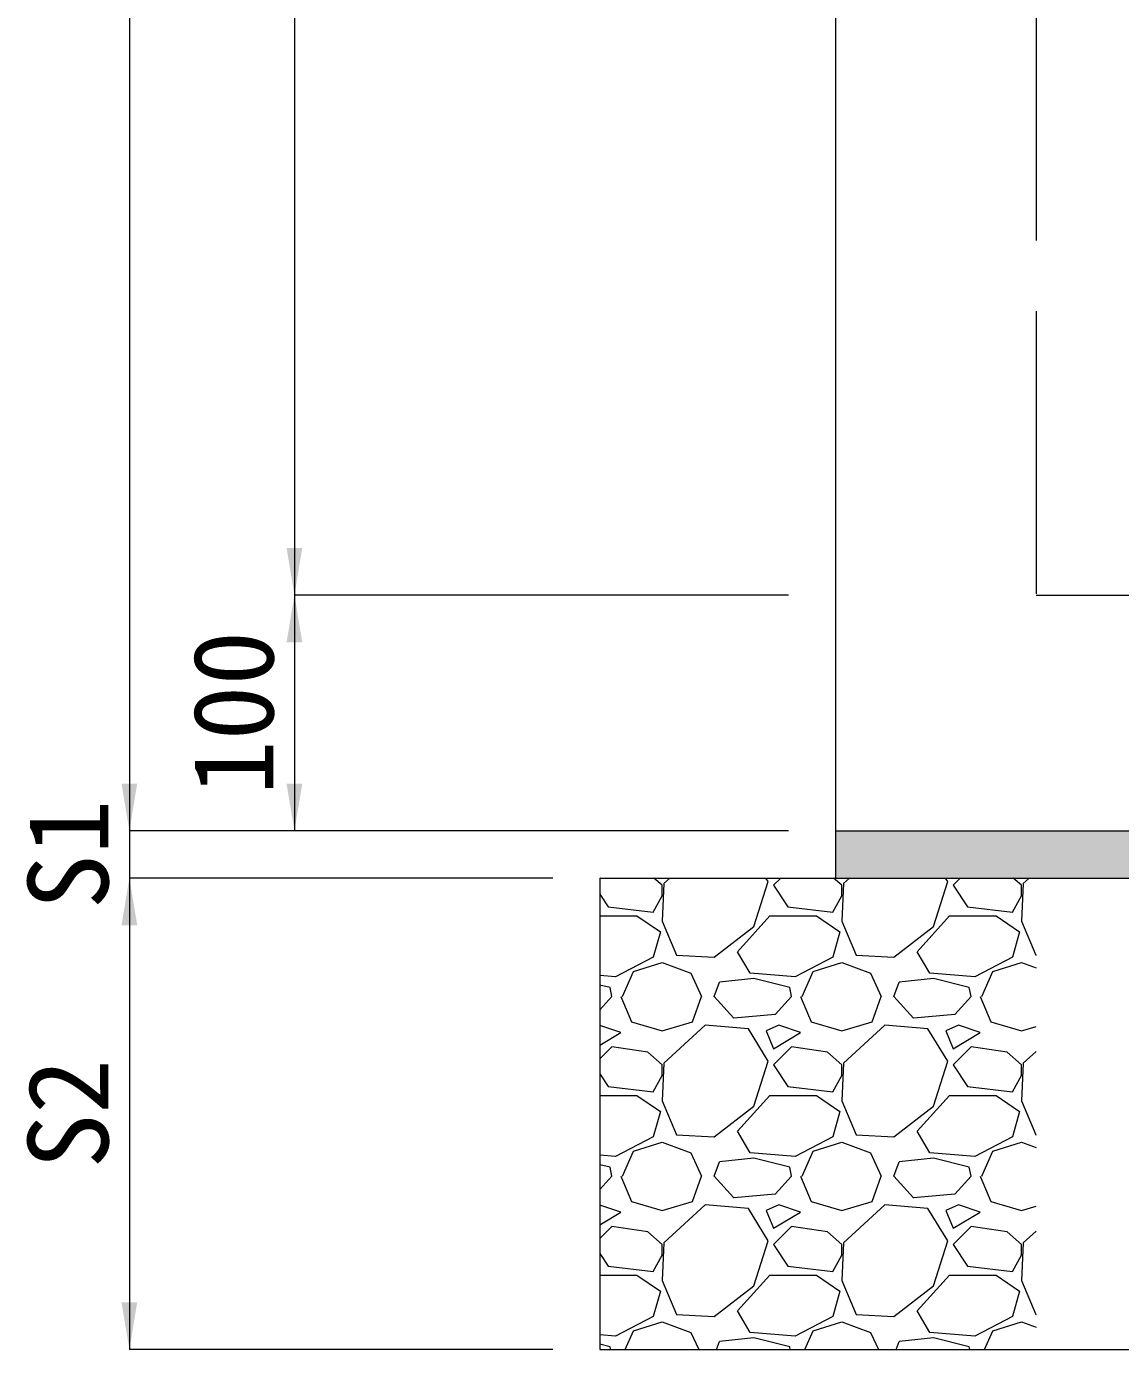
# Model space of a CAD drawing. Units: millimetres at full size, sheet at 1:20; details may follow other scales. Extents: x 62447 to 85128, y -7246 to 532.
# Drawn here: x 78600 to 79064, y -4927 to -4366 of the extents above; entities that cross this region are included whole.
import ezdxf
from ezdxf.enums import TextEntityAlignment as Align

# ---------------------------------------------------------------- set-up
doc = ezdxf.new("R2010")
doc.units = ezdxf.units.MM
doc.header["$LTSCALE"] = 20
doc.linetypes.add('DASHED', pattern=[7.5, 6, -1.5])
for name, color, linetype, lineweight in [('ハッチング', 7, 'Continuous', 5), ('基礎', 3, 'Continuous', 13), ('寸法線', 7, 'Continuous', 9), ('集水桝', 1, 'Continuous', 5)]:
    doc.layers.add(name, color=color, linetype=linetype, lineweight=lineweight)
doc.styles.add('ＭＳ ゴシック', font='')
doc.styles.get('ＭＳ ゴシック').set_extended_font_data('MS Gothic')

# ---------------------------------------------------------------- blocks, each defined once
blk = doc.blocks.new('filled_arrow')
at = {"color": 0, "linetype": 'Continuous', "lineweight": -2}
blk.add_solid([(7.5, 1.25), (0, 0), (7.5, -1.25)], dxfattribs=at)

msp = doc.modelspace()

# ---------------------------------------------------------------- hatches: boundary and pattern name
at = {"layer": 'ハッチング'}
msp.add_hatch(color=256, dxfattribs=at).paths.add_polyline_path([(79413.21, -4727), (79413.21, -4707), (78943.21, -4707), (78943.21, -4727)])

# ---------------------------------------------------------------- linework, layer by layer
for p, q in [((78843.7, -4727), (78843.21, -4727.49)), ((78869.62, -4730.04), (78866.15, -4727)), ((78870.38, -4729.28), (78869.62, -4745.28)), ((78869.62, -4734.61), (78869.62, -4730.04)), ((78872.87, -4727), (78870.38, -4729.27)), ((78908.48, -4747.56), (78914.58, -4728.51)), ((78914.58, -4728.51), (78913.65, -4727)), ((78919.9, -4727), (78916.86, -4730.04)), ((78916.86, -4730.04), (78922.96, -4739.18)), ((78945.82, -4730.04), (78942.35, -4727)), ((78946.58, -4729.28), (78945.82, -4745.28)), ((78945.82, -4734.61), (78945.82, -4730.04)), ((78949.07, -4727), (78946.58, -4729.27)), ((78984.68, -4747.56), (78990.78, -4728.51)), ((78990.78, -4728.51), (78989.85, -4727)), ((78996.1, -4727), (78993.06, -4730.04)), ((78993.06, -4730.04), (78999.16, -4739.18)), ((79022.02, -4730.04), (79018.55, -4727)), ((79022.78, -4729.28), (79022.02, -4745.28)), ((79022.02, -4734.61), (79022.02, -4730.04)), ((79025.27, -4727), (79022.78, -4729.27)), ((78843.21, -4733.86), (78846.76, -4739.18)), ((78865.81, -4741.47), (78869.62, -4734.61)), ((78942.01, -4741.47), (78945.82, -4734.61)), ((79018.21, -4741.47), (79022.02, -4734.61)), ((78846.76, -4739.18), (78865.81, -4741.47)), ((78922.96, -4739.18), (78942.01, -4741.47)), ((78999.16, -4739.18), (79018.21, -4741.47)), ((78843.21, -4742.99), (78858.95, -4742.99)), ((78858.95, -4742.99), (78868.86, -4749.85)), ((78869.62, -4745.28), (78875.71, -4759.76)), ((78891.72, -4760.52), (78908.48, -4747.56)), ((78901.62, -4758.23), (78915.34, -4742.99)), ((78915.34, -4742.99), (78935.15, -4742.99)), ((78935.15, -4742.99), (78945.06, -4749.85)), ((78945.82, -4745.28), (78951.91, -4759.76)), ((78967.92, -4760.52), (78984.68, -4747.56)), ((78977.82, -4758.23), (78991.54, -4742.99)), ((78991.54, -4742.99), (79011.35, -4742.99)), ((79011.35, -4742.99), (79021.26, -4749.85)), ((79022.02, -4745.28), (79028.11, -4759.76)), ((78868.86, -4749.85), (78865.81, -4760.52)), ((78945.06, -4749.85), (78942.01, -4760.52)), ((79021.26, -4749.85), (79018.21, -4760.52)), ((78906.96, -4767.38), (78901.62, -4758.23)), ((78983.16, -4767.38), (78977.82, -4758.23)), ((78865.81, -4760.52), (78849.81, -4768.9)), ((78857.43, -4766.61), (78869.62, -4762.8)), ((78869.62, -4762.8), (78881.81, -4767.38)), ((78875.71, -4759.76), (78891.72, -4760.52)), ((78942.01, -4760.52), (78926.01, -4768.9)), ((78933.63, -4766.61), (78945.82, -4762.8)), ((78945.82, -4762.8), (78958.01, -4767.38)), ((78951.91, -4759.76), (78967.92, -4760.52)), ((79018.21, -4760.52), (79002.21, -4768.9)), ((79009.83, -4766.61), (79022.02, -4762.8)), ((79022.02, -4762.8), (79028.21, -4765.12)), ((79028.11, -4759.76), (79028.21, -4759.76)), ((78849.81, -4768.9), (78843.21, -4768.37)), ((78852.85, -4777.28), (78857.43, -4766.61)), ((78881.81, -4767.38), (78886.38, -4777.28)), ((78908.48, -4769.66), (78894, -4771.19)), ((78926.01, -4768.9), (78906.96, -4767.38)), ((78923.72, -4773.47), (78908.48, -4769.66)), ((78929.05, -4777.28), (78933.63, -4766.61)), ((78958.01, -4767.38), (78962.58, -4777.28)), ((78984.68, -4769.66), (78970.2, -4771.19)), ((79002.21, -4768.9), (78983.16, -4767.38)), ((78999.92, -4773.47), (78984.68, -4769.66)), ((79005.25, -4777.28), (79009.83, -4766.61)), ((78847.52, -4773.47), (78843.21, -4772.39)), ((78848.28, -4777.28), (78847.52, -4773.47)), ((78891.72, -4777.28), (78894, -4771.19)), ((78924.48, -4777.28), (78923.72, -4773.47)), ((78967.92, -4777.28), (78970.2, -4771.19)), ((79000.68, -4777.28), (78999.92, -4773.47)), ((78848.28, -4777.28), (78843.21, -4782.92)), ((78852.09, -4777.28), (78856.66, -4787.95)), ((78882.57, -4787.95), (78886.38, -4777.28)), ((78900.1, -4786.43), (78891.72, -4777.28)), ((78924.48, -4777.28), (78917.62, -4784.9)), ((78928.29, -4777.28), (78932.86, -4787.95)), ((78958.77, -4787.95), (78962.58, -4777.28)), ((78976.3, -4786.43), (78967.92, -4777.28)), ((79000.68, -4777.28), (78993.82, -4784.9)), ((79004.49, -4777.28), (79009.06, -4787.95)), ((78917.62, -4784.9), (78900.1, -4786.42)), ((78993.82, -4784.9), (78976.3, -4786.42)), ((78852.09, -4792.52), (78843.21, -4789.56)), ((78843.21, -4797.85), (78852.09, -4792.52)), ((78856.66, -4787.95), (78869.62, -4791.76)), ((78869.62, -4791.76), (78882.57, -4787.95)), ((78887.91, -4789.47), (78870.38, -4805.47)), ((78906.19, -4791), (78887.91, -4789.47)), ((78914.58, -4804.71), (78906.19, -4791)), ((78919.15, -4789.47), (78913.81, -4791.76)), ((78913.81, -4791.76), (78916.86, -4799.38)), ((78916.86, -4799.38), (78928.29, -4792.52)), ((78928.29, -4792.52), (78919.15, -4789.47)), ((78932.86, -4787.95), (78945.82, -4791.76)), ((78945.82, -4791.76), (78958.77, -4787.95)), ((78964.11, -4789.47), (78946.58, -4805.47)), ((78982.39, -4791), (78964.11, -4789.47)), ((78990.78, -4804.71), (78982.39, -4791)), ((78995.35, -4789.47), (78990.01, -4791.76)), ((78990.01, -4791.76), (78993.06, -4799.38)), ((78993.06, -4799.38), (79004.49, -4792.52)), ((79004.49, -4792.52), (78995.35, -4789.47)), ((79009.06, -4787.95), (79022.02, -4791.76)), ((79022.02, -4791.76), (79028.21, -4789.94)), ((78848.28, -4798.62), (78843.21, -4803.69)), ((78863.52, -4800.9), (78848.28, -4798.62)), ((78924.48, -4798.62), (78916.86, -4806.24)), ((78939.72, -4800.9), (78924.48, -4798.62)), ((79000.68, -4798.62), (78993.06, -4806.24)), ((79015.92, -4800.9), (79000.68, -4798.62)), ((78869.62, -4806.24), (78863.52, -4800.9)), ((78945.82, -4806.24), (78939.72, -4800.9)), ((79022.02, -4806.24), (79015.92, -4800.9)), ((79028.21, -4800.52), (79022.78, -4805.47)), ((78870.38, -4805.48), (78869.62, -4821.48)), ((78869.62, -4810.81), (78869.62, -4806.24)), ((78908.48, -4823.76), (78914.58, -4804.71)), ((78916.86, -4806.24), (78922.96, -4815.38)), ((78946.58, -4805.48), (78945.82, -4821.48)), ((78945.82, -4810.81), (78945.82, -4806.24)), ((78984.68, -4823.76), (78990.78, -4804.71)), ((78993.06, -4806.24), (78999.16, -4815.38)), ((79022.78, -4805.48), (79022.02, -4821.48)), ((79022.02, -4810.81), (79022.02, -4806.24)), ((78843.21, -4810.06), (78846.76, -4815.38)), ((78846.76, -4815.38), (78865.81, -4817.67)), ((78865.81, -4817.67), (78869.62, -4810.81)), ((78922.96, -4815.38), (78942.01, -4817.67)), ((78942.01, -4817.67), (78945.82, -4810.81)), ((78999.16, -4815.38), (79018.21, -4817.67)), ((79018.21, -4817.67), (79022.02, -4810.81)), ((78843.21, -4819.19), (78858.95, -4819.19)), ((78858.95, -4819.19), (78868.86, -4826.05)), ((78901.62, -4834.43), (78915.34, -4819.19)), ((78915.34, -4819.19), (78935.15, -4819.19)), ((78935.15, -4819.19), (78945.06, -4826.05)), ((78977.82, -4834.43), (78991.54, -4819.19)), ((78991.54, -4819.19), (79011.35, -4819.19)), ((79011.35, -4819.19), (79021.26, -4826.05)), ((78868.86, -4826.05), (78865.81, -4836.72)), ((78869.62, -4821.48), (78875.71, -4835.96)), ((78891.72, -4836.72), (78908.48, -4823.76)), ((78945.06, -4826.05), (78942.01, -4836.72)), ((78945.82, -4821.48), (78951.91, -4835.96)), ((78967.92, -4836.72), (78984.68, -4823.76)), ((79021.26, -4826.05), (79018.21, -4836.72)), ((79022.02, -4821.48), (79028.11, -4835.96)), ((78865.81, -4836.72), (78849.81, -4845.1)), ((78875.71, -4835.96), (78891.72, -4836.72)), ((78906.96, -4843.58), (78901.62, -4834.43)), ((78942.01, -4836.72), (78926.01, -4845.1)), ((78951.91, -4835.96), (78967.92, -4836.72)), ((78983.16, -4843.58), (78977.82, -4834.43)), ((79018.21, -4836.72), (79002.21, -4845.1)), ((79028.11, -4835.96), (79028.21, -4835.96)), ((78852.85, -4853.48), (78857.43, -4842.81)), ((78857.43, -4842.81), (78869.62, -4839)), ((78869.62, -4839), (78881.81, -4843.58)), ((78929.05, -4853.48), (78933.63, -4842.81)), ((78933.63, -4842.81), (78945.82, -4839)), ((78945.82, -4839), (78958.01, -4843.58)), ((79005.25, -4853.48), (79009.83, -4842.81)), ((79009.83, -4842.81), (79022.02, -4839)), ((79022.02, -4839), (79028.21, -4841.32)), ((78849.81, -4845.1), (78843.21, -4844.57)), ((78847.52, -4849.67), (78843.21, -4848.59)), ((78881.81, -4843.58), (78886.38, -4853.48)), ((78891.72, -4853.48), (78894, -4847.39)), ((78908.48, -4845.86), (78894, -4847.39)), ((78926.01, -4845.1), (78906.96, -4843.58)), ((78923.72, -4849.67), (78908.48, -4845.86)), ((78958.01, -4843.58), (78962.58, -4853.48)), ((78967.92, -4853.48), (78970.2, -4847.39)), ((78984.68, -4845.86), (78970.2, -4847.39)), ((79002.21, -4845.1), (78983.16, -4843.58)), ((78999.92, -4849.67), (78984.68, -4845.86)), ((78848.28, -4853.48), (78843.21, -4859.12)), ((78848.28, -4853.48), (78847.52, -4849.67)), ((78852.09, -4853.48), (78856.66, -4864.15)), ((78882.57, -4864.15), (78886.38, -4853.48)), ((78900.1, -4862.63), (78891.72, -4853.48)), ((78924.48, -4853.48), (78917.62, -4861.1)), ((78924.48, -4853.48), (78923.72, -4849.67)), ((78928.29, -4853.48), (78932.86, -4864.15)), ((78958.77, -4864.15), (78962.58, -4853.48)), ((78976.3, -4862.63), (78967.92, -4853.48)), ((79000.68, -4853.48), (78993.82, -4861.1)), ((79000.68, -4853.48), (78999.92, -4849.67)), ((79004.49, -4853.48), (79009.06, -4864.15)), ((78852.09, -4868.72), (78843.21, -4865.76)), ((78856.66, -4864.15), (78869.62, -4867.96)), ((78869.62, -4867.96), (78882.57, -4864.15)), ((78887.91, -4865.67), (78870.38, -4881.67)), ((78906.19, -4867.2), (78887.91, -4865.67)), ((78917.62, -4861.1), (78900.1, -4862.62)), ((78919.15, -4865.67), (78913.81, -4867.96)), ((78928.29, -4868.72), (78919.15, -4865.67)), ((78932.86, -4864.15), (78945.82, -4867.96)), ((78945.82, -4867.96), (78958.77, -4864.15)), ((78964.11, -4865.67), (78946.58, -4881.67)), ((78982.39, -4867.2), (78964.11, -4865.67)), ((78993.82, -4861.1), (78976.3, -4862.62)), ((78995.35, -4865.67), (78990.01, -4867.96)), ((79004.49, -4868.72), (78995.35, -4865.67)), ((79009.06, -4864.15), (79022.02, -4867.96)), ((78843.21, -4874.05), (78852.09, -4868.72)), ((78914.58, -4880.91), (78906.19, -4867.2)), ((78913.81, -4867.96), (78916.86, -4875.58)), ((78916.86, -4875.58), (78928.29, -4868.72)), ((78990.78, -4880.91), (78982.39, -4867.2)), ((78990.01, -4867.96), (78993.06, -4875.58)), ((78993.06, -4875.58), (79004.49, -4868.72)), ((79022.02, -4867.96), (79028.21, -4866.14)), ((78848.28, -4874.82), (78843.21, -4879.89)), ((78863.52, -4877.1), (78848.28, -4874.82)), ((78869.62, -4882.44), (78863.52, -4877.1)), ((78924.48, -4874.82), (78916.86, -4882.44)), ((78939.72, -4877.1), (78924.48, -4874.82)), ((78945.82, -4882.44), (78939.72, -4877.1)), ((79000.68, -4874.82), (78993.06, -4882.44)), ((79015.92, -4877.1), (79000.68, -4874.82)), ((79022.02, -4882.44), (79015.92, -4877.1)), ((79028.21, -4876.72), (79022.78, -4881.67)), ((78870.38, -4881.68), (78869.62, -4897.68)), ((78869.62, -4887.01), (78869.62, -4882.44)), ((78908.48, -4899.96), (78914.58, -4880.91)), ((78916.86, -4882.44), (78922.96, -4891.58)), ((78946.58, -4881.68), (78945.82, -4897.68)), ((78945.82, -4887.01), (78945.82, -4882.44)), ((78984.68, -4899.96), (78990.78, -4880.91)), ((78993.06, -4882.44), (78999.16, -4891.58)), ((79022.78, -4881.68), (79022.02, -4897.68)), ((79022.02, -4887.01), (79022.02, -4882.44)), ((78843.21, -4886.26), (78846.76, -4891.58)), ((78865.81, -4893.87), (78869.62, -4887.01)), ((78942.01, -4893.87), (78945.82, -4887.01)), ((79018.21, -4893.87), (79022.02, -4887.01)), ((78846.76, -4891.58), (78865.81, -4893.87)), ((78922.96, -4891.58), (78942.01, -4893.87)), ((78999.16, -4891.58), (79018.21, -4893.87)), ((78843.21, -4895.39), (78858.95, -4895.39)), ((78858.95, -4895.39), (78868.86, -4902.25)), ((78869.62, -4897.68), (78875.71, -4912.16)), ((78901.62, -4910.63), (78915.34, -4895.39)), ((78915.34, -4895.39), (78935.15, -4895.39)), ((78935.15, -4895.39), (78945.06, -4902.25)), ((78945.82, -4897.68), (78951.91, -4912.16)), ((78977.82, -4910.63), (78991.54, -4895.39)), ((78991.54, -4895.39), (79011.35, -4895.39)), ((79011.35, -4895.39), (79021.26, -4902.25)), ((79022.02, -4897.68), (79028.11, -4912.16)), ((78868.86, -4902.25), (78865.81, -4912.92)), ((78891.72, -4912.92), (78908.48, -4899.96)), ((78945.06, -4902.25), (78942.01, -4912.92)), ((78967.92, -4912.92), (78984.68, -4899.96)), ((79021.26, -4902.25), (79018.21, -4912.92)), ((78906.96, -4919.78), (78901.62, -4910.63)), ((78983.16, -4919.78), (78977.82, -4910.63)), ((78865.81, -4912.92), (78849.81, -4921.3)), ((78857.43, -4919.01), (78869.62, -4915.2)), ((78869.62, -4915.2), (78881.81, -4919.78)), ((78875.71, -4912.16), (78891.72, -4912.92)), ((78942.01, -4912.92), (78926.01, -4921.3)), ((78933.63, -4919.01), (78945.82, -4915.2)), ((78945.82, -4915.2), (78958.01, -4919.78)), ((78951.91, -4912.16), (78967.92, -4912.92)), ((79018.21, -4912.92), (79002.21, -4921.3)), ((79009.83, -4919.01), (79022.02, -4915.2)), ((79022.02, -4915.2), (79028.21, -4917.52)), ((79028.11, -4912.16), (79028.21, -4912.16)), ((78849.81, -4921.3), (78843.21, -4920.77)), ((78854, -4927), (78857.43, -4919.01)), ((78881.81, -4919.78), (78885.15, -4927)), ((78908.48, -4922.06), (78894, -4923.59)), ((78926.01, -4921.3), (78906.96, -4919.78)), ((78923.72, -4925.87), (78908.48, -4922.06)), ((78930.2, -4927), (78933.63, -4919.01)), ((78958.01, -4919.78), (78961.35, -4927)), ((78984.68, -4922.06), (78970.2, -4923.59)), ((79002.21, -4921.3), (78983.16, -4919.78)), ((78999.92, -4925.87), (78984.68, -4922.06)), ((79006.4, -4927), (79009.83, -4919.01)), ((78847.52, -4925.87), (78843.21, -4924.79)), ((78847.75, -4927), (78847.52, -4925.87)), ((78892.72, -4927), (78894, -4923.59)), ((78923.95, -4927), (78923.72, -4925.87)), ((78968.92, -4927), (78970.2, -4923.59)), ((79000.15, -4927), (78999.92, -4925.87))]:
    msp.add_line(p, q, dxfattribs=at)
at = {"layer": '基礎'}
for p, q in [((78943.21, -4707), (78943.21, -4727)), ((78843.21, -4727), (79513.21, -4727)), ((78843.21, -4727), (78843.21, -4927)), ((78843.21, -4927), (79513.21, -4927))]:
    msp.add_line(p, q, dxfattribs=at)
at = {"layer": '寸法線'}
for p, q in [((78643.65, -3957), (78643.65, -4707)), ((78713.65, -3957), (78713.65, -4607)), ((78713.65, -4607), (78713.65, -4707)), ((78923.21, -4607), (78713.65, -4607)), ((78923.21, -4607), (78713.65, -4607)), ((78643.65, -4667), (78643.65, -4767)), ((78923.21, -4707), (78643.65, -4707)), ((78923.21, -4707), (78643.65, -4707)), ((78923.21, -4707), (78713.65, -4707)), ((78823.21, -4727), (78643.65, -4727)), ((78643.65, -4727), (78643.65, -4927)), ((78823.21, -4727), (78643.65, -4727)), ((78823.21, -4927), (78643.65, -4927))]:
    msp.add_line(p, q, dxfattribs=at)
at = {"layer": '集水桝', "lineweight": 13}
for p, q in [((78943.21, -3257), (78943.21, -4707)), ((78943.21, -4707), (79413.21, -4707))]:
    msp.add_line(p, q, dxfattribs=at)
at = {"layer": '集水桝', "linetype": 'DASHED', "lineweight": 15}
for p, q in [((79028.21, -3886.48), (79028.21, -4607)), ((79028.21, -4607), (79328.21, -4607))]:
    msp.add_line(p, q, dxfattribs=at)

# ---------------------------------------------------------------- block references
at = {"layer": '寸法線', "xscale": 2.67, "yscale": 2.67}
for p, rotation in [((78713.65, -4607), 90), ((78713.65, -4607), 270), ((78643.65, -4707), 90), ((78643.65, -4707), 90), ((78713.65, -4707), 90), ((78643.65, -4727), 270), ((78643.65, -4727), 270), ((78643.65, -4927), 90)]:
    msp.add_blockref('filled_arrow', p, dxfattribs=dict(at, rotation=rotation))

# ---------------------------------------------------------------- texts
at = {"layer": '寸法線', "style": 'ＭＳ ゴシック'}
for s, p in [('100', (78687.65, -4657)), ('S1', (78617.65, -4717)), ('S2', (78617.65, -4827))]:
    msp.add_text(s, height=34.18, rotation=90, dxfattribs=at).set_placement(p, align=Align.MIDDLE_CENTER)

doc.saveas('drawing.dxf')
